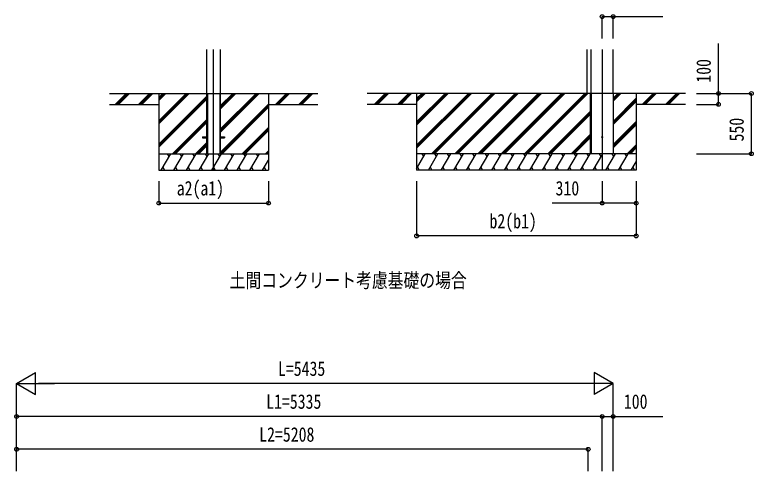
# Model space of a CAD drawing. Units: millimetres, scale not verified. Extents: x -16820 to 16820, y -11880 to 11880.
# Drawn here: x -777 to 5952, y -4130 to 32 of the extents above; entities that cross this region are included whole.
import ezdxf
from ezdxf.enums import TextEntityAlignment as Align

# ---------------------------------------------------------------- set-up
doc = ezdxf.new("R2010")
doc.units = ezdxf.units.MM
doc.header["$LTSCALE"] = 50
for name, color, linetype in [('0-2_USER1', 3, 'Continuous'), ('0-3_YKK_12', 2, 'Continuous'), ('0-5_YKK_A1', 4, 'Continuous'), ('0-6_YKK_D', 6, 'Continuous')]:
    doc.layers.add(name, color=color, linetype=linetype)
doc.styles.add('ＭＳ ゴシック', font='')
doc.styles.get('ＭＳ ゴシック').set_extended_font_data('MS Gothic')

msp = doc.modelspace()

# ---------------------------------------------------------------- linework, layer by layer
at = {"layer": '0-3_YKK_12'}
for p, q in [((1035.08, -1385), (1035.08, -285)), ((4575.08, -285), (4575.08, -1385))]:
    msp.add_line(p, q, dxfattribs=at)
at = {"layer": '0-5_YKK_A1'}
for p, q in [((972.58, -1235), (972.58, -285)), ((1097.58, -1235), (1097.58, -285)), ((4440.08, -685), (4440.08, -285)), ((4475.08, -685), (4475.08, -285)), ((4675.08, -685), (4675.08, -285)), ((85.08, -685), (972.58, -685)), ((139.41, -785), (239.41, -685)), ((153.55, -785), (253.55, -685)), ((167.7, -785), (267.7, -685)), ((351.54, -785), (451.54, -685)), ((365.69, -785), (465.69, -685)), ((379.83, -785), (479.83, -685)), ((535.08, -685), (535.08, -1385)), ((799.05, -685), (535.08, -948.97)), ((586.92, -685), (535.08, -736.84)), ((784.91, -685), (535.08, -934.83)), ((813.19, -685), (535.08, -963.11)), ((572.78, -685), (535.08, -722.7)), ((601.06, -685), (535.08, -750.98)), ((972.58, -709.46), (535.08, -1146.96)), ((972.58, -723.6), (535.08, -1161.1)), ((972.58, -737.75), (535.08, -1175.25)), ((972.58, -685), (1097.58, -685)), ((974.28, -685), (974.28, -1235)), ((977.78, -685), (977.78, -1235)), ((1092.38, -685), (1092.38, -1235)), ((1095.88, -685), (1095.88, -1235)), ((1097.58, -685), (1985.08, -685)), ((1435.45, -685), (1097.58, -1022.87)), ((1223.32, -685), (1097.58, -810.74)), ((1421.31, -685), (1097.58, -1008.73)), ((1449.59, -685), (1097.58, -1037.01)), ((1209.17, -685), (1097.58, -796.59)), ((1237.46, -685), (1097.58, -824.88)), ((1535.08, -685), (1535.08, -1385)), ((1699.1, -685), (1599.1, -785)), ((1713.24, -685), (1613.24, -785)), ((1727.38, -685), (1627.38, -785)), ((1911.23, -685), (1811.23, -785)), ((1925.37, -685), (1825.37, -785)), ((1939.51, -685), (1839.51, -785)), ((5335.08, -685), (2435.08, -685)), ((2599.1, -685), (2499.1, -785)), ((2613.24, -685), (2513.24, -785)), ((2627.38, -685), (2527.38, -785)), ((2811.23, -685), (2711.23, -785)), ((2825.37, -685), (2725.37, -785)), ((2839.51, -685), (2739.51, -785)), ((2885.08, -685), (2885.08, -1385)), ((3371.45, -685), (2885.08, -1171.37)), ((3159.32, -685), (2885.08, -959.24)), ((2947.18, -685), (2885.08, -747.1)), ((3357.31, -685), (2885.08, -1157.23)), ((3385.59, -685), (2885.08, -1185.51)), ((3145.17, -685), (2885.08, -945.09)), ((3173.46, -685), (2885.08, -973.38)), ((2933.04, -685), (2885.08, -732.96)), ((2961.33, -685), (2885.08, -761.25)), ((3569.44, -685), (3019.44, -1235)), ((3583.58, -685), (3033.58, -1235)), ((3597.72, -685), (3047.72, -1235)), ((3781.57, -685), (3231.57, -1235)), ((3795.71, -685), (3245.71, -1235)), ((3809.85, -685), (3259.85, -1235)), ((3993.7, -685), (3443.7, -1235)), ((4007.84, -685), (3457.84, -1235)), ((4021.99, -685), (3471.99, -1235)), ((4205.83, -685), (3655.83, -1235)), ((4219.98, -685), (3669.98, -1235)), ((4234.12, -685), (3684.12, -1235)), ((4417.97, -685), (3867.97, -1235)), ((4432.11, -685), (3882.11, -1235)), ((4446.25, -685), (3896.25, -1235)), ((4466.08, -685), (4466.08, -1235)), ((4475.08, -685), (4475.08, -1235)), ((4675.08, -685), (4675.08, -1235)), ((4731.92, -685), (4675.08, -741.84)), ((4717.78, -685), (4675.08, -727.7)), ((4746.06, -685), (4675.08, -755.98)), ((4885.08, -729.83), (4675.08, -939.83)), ((4885.08, -685), (4885.08, -1385)), ((4939.41, -785), (5039.41, -685)), ((4953.55, -785), (5053.55, -685)), ((4967.7, -785), (5067.7, -685)), ((5151.54, -785), (5251.54, -685)), ((5165.69, -785), (5265.69, -685)), ((5179.83, -785), (5279.83, -685)), ((85.08, -785), (535.08, -785)), ((1535.08, -783.36), (1097.58, -1220.86)), ((1535.08, -797.5), (1097.58, -1235)), ((1535.08, -785), (1985.08, -785)), ((2885.08, -785), (2435.08, -785)), ((4885.08, -743.97), (4675.08, -953.97)), ((4885.08, -758.11), (4675.08, -968.11)), ((5335.08, -785), (4885.08, -785)), ((1535.08, -811.64), (1111.72, -1235)), ((4466.08, -849.02), (4080.1, -1235)), ((4466.08, -863.16), (4094.24, -1235)), ((972.58, -921.59), (659.17, -1235)), ((972.58, -935.74), (673.32, -1235)), ((4466.08, -877.3), (4108.38, -1235)), ((4885.08, -941.96), (4675.08, -1151.96)), ((972.58, -949.88), (687.46, -1235)), ((1535.08, -995.49), (1295.57, -1235)), ((4885.08, -956.1), (4675.08, -1166.1)), ((4885.08, -970.25), (4675.08, -1180.25)), ((1535.08, -1009.63), (1309.71, -1235)), ((1535.08, -1023.77), (1323.85, -1235)), ((4466.08, -1061.15), (4292.23, -1235)), ((4466.08, -1075.29), (4306.37, -1235)), ((972.58, -1133.73), (871.31, -1235)), ((935.08, -1080.5), (935.08, -1089.5)), ((935.08, -1080.5), (972.58, -1080.5)), ((935.08, -1089.5), (972.58, -1089.5)), ((1097.58, -1080.5), (1135.08, -1080.5)), ((1097.58, -1089.5), (1135.08, -1089.5)), ((1135.08, -1080.5), (1135.08, -1089.5)), ((4466.08, -1089.43), (4320.51, -1235)), ((972.58, -1147.87), (885.45, -1235)), ((972.58, -1162.01), (899.59, -1235)), ((1535.08, -1207.62), (1507.7, -1235)), ((4885.08, -1154.09), (4804.17, -1235)), ((4885.08, -1168.24), (4818.32, -1235)), ((4885.08, -1182.38), (4832.46, -1235)), ((535.08, -1235), (1535.08, -1235)), ((558.2, -1385), (644.8, -1235)), ((629.8, -1260.98), (614.8, -1235)), ((673.67, -1385), (760.27, -1235)), ((745.27, -1260.98), (730.27, -1235)), ((789.14, -1385), (875.74, -1235)), ((860.74, -1260.98), (845.74, -1235)), ((904.61, -1385), (991.21, -1235)), ((976.21, -1260.98), (961.21, -1235)), ((1020.08, -1385), (1106.68, -1235)), ((1091.68, -1260.98), (1076.68, -1235)), ((1135.55, -1385), (1222.15, -1235)), ((1207.15, -1260.98), (1192.15, -1235)), ((1251.02, -1385), (1337.62, -1235)), ((1307.62, -1235), (1322.62, -1260.98)), ((1366.49, -1385), (1453.09, -1235)), ((1423.09, -1235), (1438.09, -1260.98)), ((1535.08, -1221.76), (1521.84, -1235)), ((2885.08, -1371.93), (2964.14, -1235)), ((4885.08, -1235), (2885.08, -1235)), ((2949.14, -1260.98), (2934.14, -1235)), ((2993.01, -1385), (3079.61, -1235)), ((3064.61, -1260.98), (3049.61, -1235)), ((3108.48, -1385), (3195.08, -1235)), ((3180.08, -1260.98), (3165.08, -1235)), ((3223.95, -1385), (3310.55, -1235)), ((3295.55, -1260.98), (3280.55, -1235)), ((3339.42, -1385), (3426.02, -1235)), ((3411.02, -1260.98), (3396.02, -1235)), ((3454.89, -1385), (3541.49, -1235)), ((3526.49, -1260.98), (3511.49, -1235)), ((3570.36, -1385), (3656.96, -1235)), ((3626.96, -1235), (3641.96, -1260.98)), ((3685.83, -1385), (3772.43, -1235)), ((3742.43, -1235), (3757.43, -1260.98)), ((3801.3, -1385), (3887.9, -1235)), ((3857.9, -1235), (3872.9, -1260.98)), ((3916.77, -1385), (4003.37, -1235)), ((3988.37, -1260.98), (3973.37, -1235)), ((4032.24, -1385), (4118.84, -1235)), ((4103.84, -1260.98), (4088.84, -1235)), ((4147.71, -1385), (4234.31, -1235)), ((4204.31, -1235), (4219.31, -1260.98)), ((4263.18, -1385), (4349.78, -1235)), ((4319.78, -1235), (4334.78, -1260.98)), ((4378.65, -1385), (4465.25, -1235)), ((4435.25, -1235), (4450.25, -1260.98)), ((4675.08, -1235), (4466.08, -1235)), ((4494.12, -1385), (4580.72, -1235)), ((4565.72, -1260.98), (4550.72, -1235)), ((4609.59, -1385), (4696.19, -1235)), ((4681.19, -1260.98), (4666.19, -1235)), ((4725.06, -1385), (4811.66, -1235)), ((4781.66, -1235), (4796.66, -1260.98)), ((1481.96, -1385), (1535.08, -1292.99)), ((4840.53, -1385), (4885.08, -1307.83)), ((535.08, -1385), (1535.08, -1385)), ((573.2, -1359.02), (588.2, -1385)), ((688.67, -1359.02), (703.67, -1385)), ((804.14, -1359.02), (819.14, -1385)), ((919.61, -1359.02), (934.61, -1385)), ((1035.08, -1359.02), (1050.08, -1385)), ((1150.55, -1359.02), (1165.55, -1385)), ((1266.02, -1359.02), (1281.02, -1385)), ((1381.49, -1359.02), (1396.49, -1385)), ((1496.96, -1359.02), (1511.96, -1385)), ((4885.08, -1385), (2885.08, -1385)), ((2892.53, -1359.02), (2907.53, -1385)), ((3008, -1359.02), (3023, -1385)), ((3123.48, -1359.02), (3138.47, -1385)), ((3238.95, -1359.02), (3253.95, -1385)), ((3354.42, -1359.02), (3369.42, -1385)), ((3469.89, -1359.02), (3484.88, -1385)), ((3585.36, -1359.02), (3600.35, -1385)), ((3700.83, -1359.02), (3715.82, -1385)), ((3816.3, -1359.02), (3831.29, -1385)), ((3931.77, -1359.02), (3946.77, -1385)), ((4047.24, -1359.02), (4062.24, -1385)), ((4162.71, -1359.02), (4177.7, -1385)), ((4278.18, -1359.02), (4293.17, -1385)), ((4393.65, -1359.02), (4408.64, -1385)), ((4509.12, -1359.02), (4524.12, -1385)), ((4624.59, -1359.02), (4639.59, -1385)), ((4740.06, -1359.02), (4755.05, -1385)), ((4855.53, -1359.02), (4870.52, -1385))]:
    msp.add_line(p, q, dxfattribs=at)
msp.add_circle((4575.08, -1085), 4.5, dxfattribs=at)
at = {"layer": '0-6_YKK_D'}
for p, q in [((4575.08, -185), (4575.08, 16)), ((4675.08, -185), (4675.08, 16)), ((5435.08, -685), (5936.08, -685)), ((5435.08, -685), (5636.08, -685)), ((5935.08, -1235), (5935.08, -685)), ((5435.08, -785), (5636.08, -785)), ((5435.08, -1235), (5936.08, -1235)), ((535.08, -1485), (535.08, -1686)), ((1535.08, -1485), (1535.08, -1686)), ((2885.08, -1485), (2885.08, -1986)), ((4575.08, -1485), (4575.08, -1686)), ((4885.08, -1485), (4885.08, -1686)), ((4885.08, -1485), (4885.08, -1986)), ((535.08, -1685), (1535.08, -1685)), ((4885.08, -1985), (2885.08, -1985)), ((-759.92, -3330), (-586.72, -3230)), ((-586.72, -3430), (-586.72, -3230)), ((4675.08, -3330), (4501.87, -3230)), ((4501.87, -3230), (4501.87, -3430)), ((-759.92, -4130), (-759.92, -3329)), ((-759.92, -3330), (-586.72, -3430)), ((-759.92, -3330), (-413.51, -3330)), ((4475.08, -3330), (-559.92, -3330)), ((4675.08, -3330), (4328.67, -3330)), ((4675.08, -3330), (4501.87, -3430)), ((4675.08, -4130), (4675.08, -3329)), ((-759.92, -4130), (-759.92, -3629)), ((4575.08, -3630), (-759.92, -3630)), ((4575.08, -4130), (4575.08, -3629)), ((4575.08, -4130), (4575.08, -3629)), ((4675.08, -4130), (4675.08, -3629)), ((-759.92, -4130), (-759.92, -3929)), ((4448.08, -3930), (-759.92, -3930)), ((4448.08, -4130), (4448.08, -3929))]:
    msp.add_line(p, q, dxfattribs=at)
for points in [[(4575.08, 15), (4675.08, 15), (5129.48, 15)], [(5635.08, -785), (5635.08, -685), (5635.08, -230.6)], [(4885.08, -1685), (4575.08, -1685), (4120.68, -1685)], [(4575.08, -3630), (4675.08, -3630), (5129.48, -3630)]]:
    msp.add_lwpolyline(points, dxfattribs=at)
for centre in [(4575.08, 15), (4675.08, 15), (5635.08, -685), (5935.08, -685), (5635.08, -785), (5935.08, -1235), (535.08, -1685), (1535.08, -1685), (4575.08, -1685), (4885.08, -1685), (2885.08, -1985), (4885.08, -1985), (-759.92, -3630), (4575.08, -3630), (4575.08, -3630), (4675.08, -3630), (-759.92, -3930), (4448.08, -3930)]:
    msp.add_circle(centre, 17, dxfattribs=at)

# ---------------------------------------------------------------- texts
at = {"layer": '0-2_USER1', "style": 'ＭＳ ゴシック', "width": 0.8}
msp.add_text('土間コンクリート考慮基礎の場合', height=132, dxfattribs=at).set_placement((1181, -2495), align=Align.BOTTOM_LEFT)
at = {"layer": '0-6_YKK_D', "style": 'ＭＳ ゴシック', "width": 0.8}
for s, p in [('100', (5605.08, -587)), ('550', (5905.08, -1123.2))]:
    msp.add_text(s, height=132, rotation=90, dxfattribs=at).set_placement(p, align=Align.BOTTOM_LEFT)
for s, p in [('a2(a1)', (699.08, -1655)), ('310', (4150.68, -1655)), ('b2(b1)', (3549.08, -1955)), ('L=5435', (1621.58, -3300)), ('L1=5335', (1513.98, -3600)), ('100', (4773.08, -3600)), ('L2=5208', (1450.48, -3900))]:
    msp.add_text(s, height=132, dxfattribs=at).set_placement(p, align=Align.BOTTOM_LEFT)

doc.saveas('drawing.dxf')
